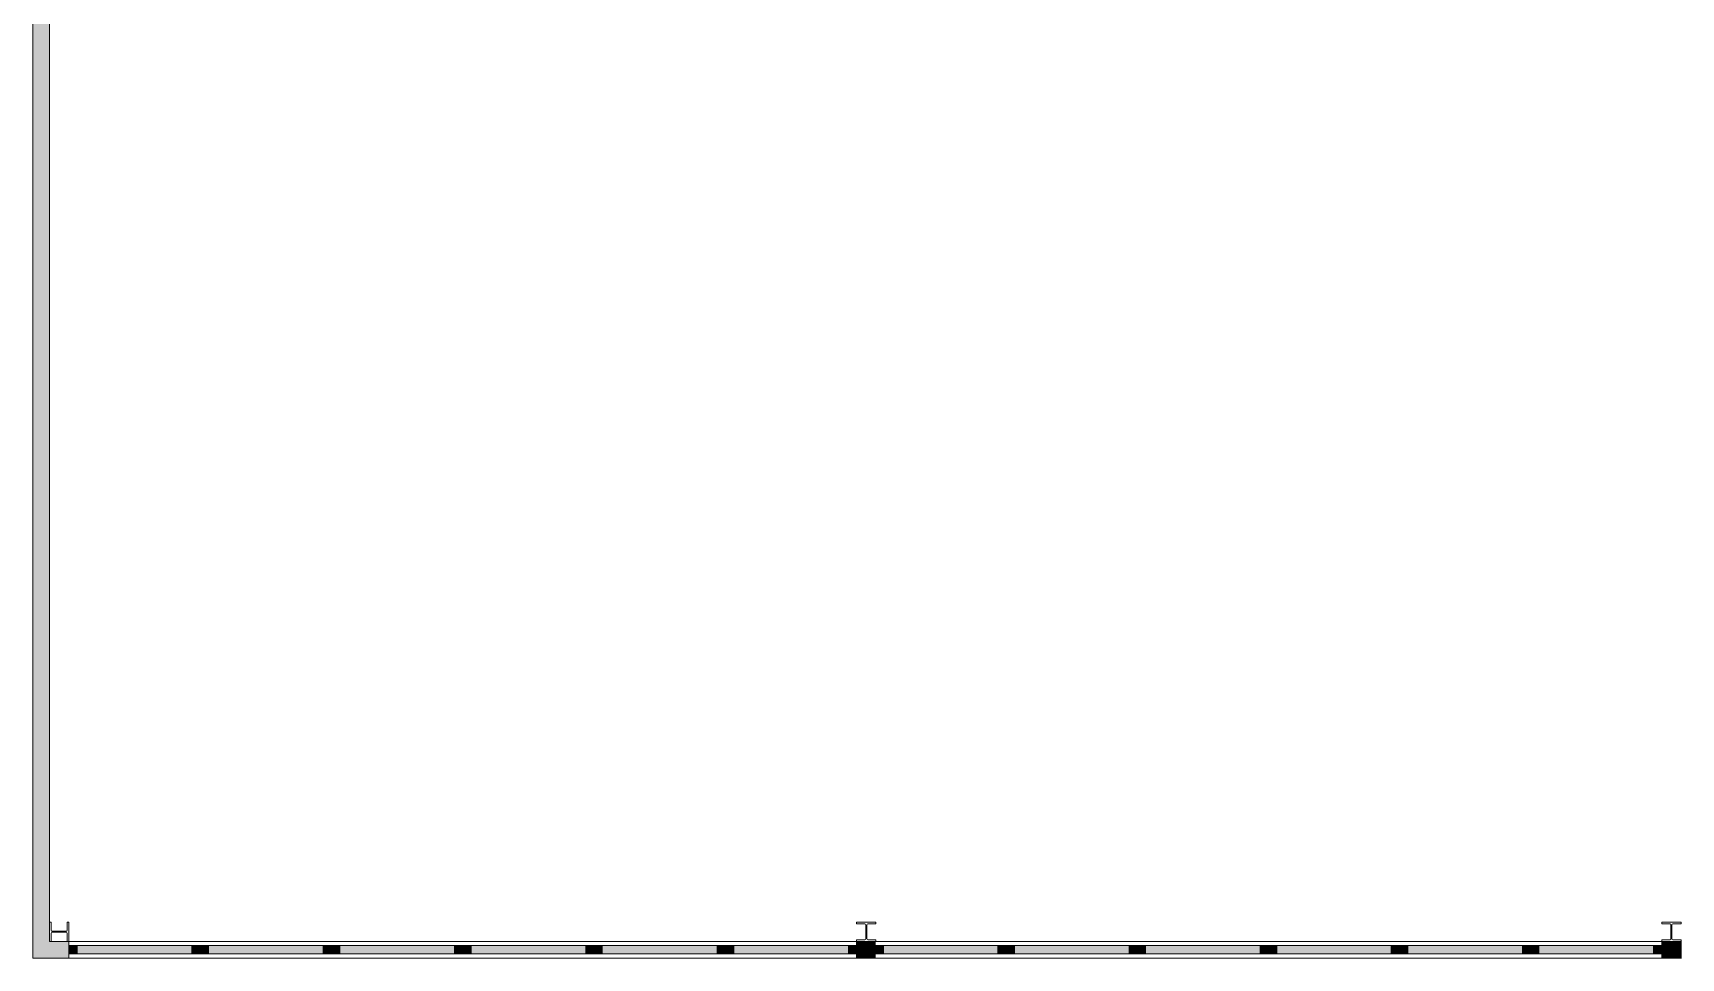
# Model space of a CAD drawing. Header units: inches. Extents: x 47334 to 154394, y 34687 to 85162.
# Drawn here: x 47334 to 59289, y 53904 to 60611 of the extents above; entities that cross this region are included whole.
import ezdxf

# ---------------------------------------------------------------- set-up
doc = ezdxf.new("R2010")
doc.units = ezdxf.units.IN
doc.header["$LTSCALE"] = 300
doc.header["$MEASUREMENT"] = 0
doc.linetypes.add('Wipeout_Contour', pattern=[1.01, 0.01, -1])
doc.layers.add('Grundebene', color=7, linetype='Continuous')

# ---------------------------------------------------------------- blocks, each defined once
blk = doc.blocks.new('Color_Area-1106')
at = {"layer": 'Grundebene', "true_color": 0xffffff, "transparency": 33554687}
blk.add_hatch(color=7, dxfattribs=at).paths.add_polyline_path([(58198, 53934), (58198, 53994), (58258, 53994), (58258, 53934)], flags=0)
at = {"layer": 'Grundebene', "color": 18, "linetype": 'Wipeout_Contour', "lineweight": 13, "true_color": 0x000000}
for p, q in [((58198, 53934), (58198, 53994)), ((58198, 53994), (58258, 53994)), ((58258, 53934), (58198, 53934)), ((58258, 53994), (58258, 53934))]:
    blk.add_line(p, q, dxfattribs=at)
blk = doc.blocks.new('Color_Area-110C')
at = {"layer": 'Grundebene', "true_color": 0xffffff, "transparency": 33554687}
blk.add_hatch(color=7, dxfattribs=at).paths.add_polyline_path([(59149, 53994), (59149, 53934), (59089, 53934), (59089, 53994)], flags=0)
at = {"layer": 'Grundebene', "color": 18, "linetype": 'Wipeout_Contour', "lineweight": 13, "true_color": 0x000000}
for p, q in [((59089, 53934), (59089, 53994)), ((59089, 53994), (59149, 53994)), ((59149, 53934), (59089, 53934)), ((59149, 53994), (59149, 53934))]:
    blk.add_line(p, q, dxfattribs=at)
blk = doc.blocks.new('Color_Area-1112')
at = {"layer": 'Grundebene', "true_color": 0xffffff, "transparency": 33554687}
blk.add_hatch(color=7, dxfattribs=at).paths.add_polyline_path([(59089, 53934), (58258, 53934), (58258, 53994), (59089, 53994)], flags=0)
at = {"layer": 'Grundebene', "color": 18, "linetype": 'Wipeout_Contour', "lineweight": 13, "true_color": 0x000000}
for p, q in [((58258, 53934), (58258, 53994)), ((58258, 53994), (59089, 53994)), ((59089, 53934), (58258, 53934)), ((59089, 53994), (59089, 53934))]:
    blk.add_line(p, q, dxfattribs=at)
blk = doc.blocks.new('Color_Area-1124')
at = {"layer": 'Grundebene', "true_color": 0xffffff, "transparency": 33554687}
blk.add_hatch(color=7, dxfattribs=at).paths.add_polyline_path([(58198, 53934), (58198, 53994), (58138, 53994), (58138, 53934)], flags=0)
at = {"layer": 'Grundebene', "color": 18, "linetype": 'Wipeout_Contour', "lineweight": 13, "true_color": 0x000000}
for p, q in [((58198, 53994), (58138, 53994)), ((58138, 53994), (58138, 53934)), ((58138, 53934), (58198, 53934)), ((58198, 53934), (58198, 53994))]:
    blk.add_line(p, q, dxfattribs=at)
blk = doc.blocks.new('Color_Area-112A')
at = {"layer": 'Grundebene', "true_color": 0xffffff, "transparency": 33554687}
blk.add_hatch(color=7, dxfattribs=at).paths.add_polyline_path([(57247, 53994), (57247, 53934), (57307, 53934), (57307, 53994)], flags=0)
at = {"layer": 'Grundebene', "color": 18, "linetype": 'Wipeout_Contour', "lineweight": 13, "true_color": 0x000000}
for p, q in [((57247, 53994), (57247, 53934)), ((57307, 53994), (57247, 53994)), ((57247, 53934), (57307, 53934)), ((57307, 53934), (57307, 53994))]:
    blk.add_line(p, q, dxfattribs=at)
blk = doc.blocks.new('Color_Area-1130')
at = {"layer": 'Grundebene', "true_color": 0xffffff, "transparency": 33554687}
blk.add_hatch(color=7, dxfattribs=at).paths.add_polyline_path([(57307, 53934), (58138, 53934), (58138, 53994), (57307, 53994)], flags=0)
at = {"layer": 'Grundebene', "color": 18, "linetype": 'Wipeout_Contour', "lineweight": 13, "true_color": 0x000000}
for p, q in [((58138, 53994), (57307, 53994)), ((57307, 53994), (57307, 53934)), ((57307, 53934), (58138, 53934)), ((58138, 53934), (58138, 53994))]:
    blk.add_line(p, q, dxfattribs=at)
blk = doc.blocks.new('Color_Area-1142')
at = {"layer": 'Grundebene', "true_color": 0xffffff, "transparency": 33554687}
blk.add_hatch(color=7, dxfattribs=at).paths.add_polyline_path([(57247, 53934), (57247, 53994), (57187, 53994), (57187, 53934)], flags=0)
at = {"layer": 'Grundebene', "color": 18, "linetype": 'Wipeout_Contour', "lineweight": 13, "true_color": 0x000000}
for p, q in [((57247, 53994), (57187, 53994)), ((57187, 53994), (57187, 53934)), ((57187, 53934), (57247, 53934)), ((57247, 53934), (57247, 53994))]:
    blk.add_line(p, q, dxfattribs=at)
blk = doc.blocks.new('Color_Area-1148')
at = {"layer": 'Grundebene', "true_color": 0xffffff, "transparency": 33554687}
blk.add_hatch(color=7, dxfattribs=at).paths.add_polyline_path([(56296, 53994), (56296, 53934), (56356, 53934), (56356, 53994)], flags=0)
at = {"layer": 'Grundebene', "color": 18, "linetype": 'Wipeout_Contour', "lineweight": 13, "true_color": 0x000000}
for p, q in [((56296, 53994), (56296, 53934)), ((56356, 53994), (56296, 53994)), ((56296, 53934), (56356, 53934)), ((56356, 53934), (56356, 53994))]:
    blk.add_line(p, q, dxfattribs=at)
blk = doc.blocks.new('Color_Area-114E')
at = {"layer": 'Grundebene', "true_color": 0xffffff, "transparency": 33554687}
blk.add_hatch(color=7, dxfattribs=at).paths.add_polyline_path([(56356, 53934), (57187, 53934), (57187, 53994), (56356, 53994)], flags=0)
at = {"layer": 'Grundebene', "color": 18, "linetype": 'Wipeout_Contour', "lineweight": 13, "true_color": 0x000000}
for p, q in [((57187, 53994), (56356, 53994)), ((56356, 53994), (56356, 53934)), ((56356, 53934), (57187, 53934)), ((57187, 53934), (57187, 53994))]:
    blk.add_line(p, q, dxfattribs=at)
blk = doc.blocks.new('Color_Area-1160')
at = {"layer": 'Grundebene', "true_color": 0xffffff, "transparency": 33554687}
blk.add_hatch(color=7, dxfattribs=at).paths.add_polyline_path([(56296, 53934), (56296, 53994), (56236, 53994), (56236, 53934)], flags=0)
at = {"layer": 'Grundebene', "color": 18, "linetype": 'Wipeout_Contour', "lineweight": 13, "true_color": 0x000000}
for p, q in [((56296, 53994), (56236, 53994)), ((56236, 53994), (56236, 53934)), ((56236, 53934), (56296, 53934)), ((56296, 53934), (56296, 53994))]:
    blk.add_line(p, q, dxfattribs=at)
blk = doc.blocks.new('Color_Area-1166')
at = {"layer": 'Grundebene', "true_color": 0xffffff, "transparency": 33554687}
blk.add_hatch(color=7, dxfattribs=at).paths.add_polyline_path([(55345, 53994), (55345, 53934), (55405, 53934), (55405, 53994)], flags=0)
at = {"layer": 'Grundebene', "color": 18, "linetype": 'Wipeout_Contour', "lineweight": 13, "true_color": 0x000000}
for p, q in [((55345, 53994), (55345, 53934)), ((55405, 53994), (55345, 53994)), ((55345, 53934), (55405, 53934)), ((55405, 53934), (55405, 53994))]:
    blk.add_line(p, q, dxfattribs=at)
blk = doc.blocks.new('Color_Area-116C')
at = {"layer": 'Grundebene', "true_color": 0xffffff, "transparency": 33554687}
blk.add_hatch(color=7, dxfattribs=at).paths.add_polyline_path([(55405, 53934), (56236, 53934), (56236, 53994), (55405, 53994)], flags=0)
at = {"layer": 'Grundebene', "color": 18, "linetype": 'Wipeout_Contour', "lineweight": 13, "true_color": 0x000000}
for p, q in [((56236, 53994), (55405, 53994)), ((55405, 53994), (55405, 53934)), ((55405, 53934), (56236, 53934)), ((56236, 53934), (56236, 53994))]:
    blk.add_line(p, q, dxfattribs=at)
blk = doc.blocks.new('Color_Area-117E')
at = {"layer": 'Grundebene', "true_color": 0xffffff, "transparency": 33554687}
blk.add_hatch(color=7, dxfattribs=at).paths.add_polyline_path([(55345, 53934), (55345, 53994), (55285, 53994), (55285, 53934)], flags=0)
at = {"layer": 'Grundebene', "color": 18, "linetype": 'Wipeout_Contour', "lineweight": 13, "true_color": 0x000000}
for p, q in [((55345, 53994), (55285, 53994)), ((55285, 53994), (55285, 53934)), ((55285, 53934), (55345, 53934)), ((55345, 53934), (55345, 53994))]:
    blk.add_line(p, q, dxfattribs=at)
blk = doc.blocks.new('Color_Area-1184')
at = {"layer": 'Grundebene', "true_color": 0xffffff, "transparency": 33554687}
blk.add_hatch(color=7, dxfattribs=at).paths.add_polyline_path([(54394, 53994), (54394, 53934), (54454, 53934), (54454, 53994)], flags=0)
at = {"layer": 'Grundebene', "color": 18, "linetype": 'Wipeout_Contour', "lineweight": 13, "true_color": 0x000000}
for p, q in [((54394, 53994), (54394, 53934)), ((54454, 53994), (54394, 53994)), ((54394, 53934), (54454, 53934)), ((54454, 53934), (54454, 53994))]:
    blk.add_line(p, q, dxfattribs=at)
blk = doc.blocks.new('Color_Area-118A')
at = {"layer": 'Grundebene', "true_color": 0xffffff, "transparency": 33554687}
blk.add_hatch(color=7, dxfattribs=at).paths.add_polyline_path([(54454, 53934), (55285, 53934), (55285, 53994), (54454, 53994)], flags=0)
at = {"layer": 'Grundebene', "color": 18, "linetype": 'Wipeout_Contour', "lineweight": 13, "true_color": 0x000000}
for p, q in [((55285, 53994), (54454, 53994)), ((54454, 53994), (54454, 53934)), ((54454, 53934), (55285, 53934)), ((55285, 53934), (55285, 53994))]:
    blk.add_line(p, q, dxfattribs=at)
blk = doc.blocks.new('Color_Area-119C')
at = {"layer": 'Grundebene', "true_color": 0xffffff, "transparency": 33554687}
blk.add_hatch(color=7, dxfattribs=at).paths.add_polyline_path([(54394, 53934), (54394, 53994), (54334, 53994), (54334, 53934)], flags=0)
at = {"layer": 'Grundebene', "color": 18, "linetype": 'Wipeout_Contour', "lineweight": 13, "true_color": 0x000000}
for p, q in [((54394, 53994), (54334, 53994)), ((54334, 53994), (54334, 53934)), ((54334, 53934), (54394, 53934)), ((54394, 53934), (54394, 53994))]:
    blk.add_line(p, q, dxfattribs=at)
blk = doc.blocks.new('Color_Area-11A2')
at = {"layer": 'Grundebene', "true_color": 0xffffff, "transparency": 33554687}
blk.add_hatch(color=7, dxfattribs=at).paths.add_polyline_path([(53443, 53994), (53443, 53934), (53503, 53934), (53503, 53994)], flags=0)
at = {"layer": 'Grundebene', "color": 18, "linetype": 'Wipeout_Contour', "lineweight": 13, "true_color": 0x000000}
for p, q in [((53443, 53994), (53443, 53934)), ((53503, 53994), (53443, 53994)), ((53443, 53934), (53503, 53934)), ((53503, 53934), (53503, 53994))]:
    blk.add_line(p, q, dxfattribs=at)
blk = doc.blocks.new('Color_Area-11A8')
at = {"layer": 'Grundebene', "true_color": 0xffffff, "transparency": 33554687}
blk.add_hatch(color=7, dxfattribs=at).paths.add_polyline_path([(53503, 53934), (54334, 53934), (54334, 53994), (53503, 53994)], flags=0)
at = {"layer": 'Grundebene', "color": 18, "linetype": 'Wipeout_Contour', "lineweight": 13, "true_color": 0x000000}
for p, q in [((54334, 53994), (53503, 53994)), ((53503, 53994), (53503, 53934)), ((53503, 53934), (54334, 53934)), ((54334, 53934), (54334, 53994))]:
    blk.add_line(p, q, dxfattribs=at)
blk = doc.blocks.new('Color_Area-11BA')
at = {"layer": 'Grundebene', "true_color": 0xffffff, "transparency": 33554687}
blk.add_hatch(color=7, dxfattribs=at).paths.add_polyline_path([(53309, 53934), (53309, 53994), (53249, 53994), (53249, 53934)], flags=0)
at = {"layer": 'Grundebene', "color": 18, "linetype": 'Wipeout_Contour', "lineweight": 13, "true_color": 0x000000}
for p, q in [((53309, 53994), (53249, 53994)), ((53249, 53994), (53249, 53934)), ((53249, 53934), (53309, 53934)), ((53309, 53934), (53309, 53994))]:
    blk.add_line(p, q, dxfattribs=at)
blk = doc.blocks.new('Color_Area-11C0')
at = {"layer": 'Grundebene', "true_color": 0xffffff, "transparency": 33554687}
blk.add_hatch(color=7, dxfattribs=at).paths.add_polyline_path([(52357, 53994), (52357, 53934), (52417, 53934), (52417, 53994)], flags=0)
at = {"layer": 'Grundebene', "color": 18, "linetype": 'Wipeout_Contour', "lineweight": 13, "true_color": 0x000000}
for p, q in [((52357, 53994), (52357, 53934)), ((52417, 53994), (52357, 53994)), ((52357, 53934), (52417, 53934)), ((52417, 53934), (52417, 53994))]:
    blk.add_line(p, q, dxfattribs=at)
blk = doc.blocks.new('Color_Area-11C6')
at = {"layer": 'Grundebene', "true_color": 0xffffff, "transparency": 33554687}
blk.add_hatch(color=7, dxfattribs=at).paths.add_polyline_path([(52417, 53934), (53249, 53934), (53249, 53994), (52417, 53994)], flags=0)
at = {"layer": 'Grundebene', "color": 18, "linetype": 'Wipeout_Contour', "lineweight": 13, "true_color": 0x000000}
for p, q in [((53249, 53994), (52417, 53994)), ((52417, 53994), (52417, 53934)), ((52417, 53934), (53249, 53934)), ((53249, 53934), (53249, 53994))]:
    blk.add_line(p, q, dxfattribs=at)
blk = doc.blocks.new('Color_Area-11D8')
at = {"layer": 'Grundebene', "true_color": 0xffffff, "transparency": 33554687}
blk.add_hatch(color=7, dxfattribs=at).paths.add_polyline_path([(52357, 53934), (52357, 53994), (52297, 53994), (52297, 53934)], flags=0)
at = {"layer": 'Grundebene', "color": 18, "linetype": 'Wipeout_Contour', "lineweight": 13, "true_color": 0x000000}
for p, q in [((52357, 53994), (52297, 53994)), ((52297, 53994), (52297, 53934)), ((52297, 53934), (52357, 53934)), ((52357, 53934), (52357, 53994))]:
    blk.add_line(p, q, dxfattribs=at)
blk = doc.blocks.new('Color_Area-11DE')
at = {"layer": 'Grundebene', "true_color": 0xffffff, "transparency": 33554687}
blk.add_hatch(color=7, dxfattribs=at).paths.add_polyline_path([(51404, 53994), (51404, 53934), (51464, 53934), (51464, 53994)], flags=0)
at = {"layer": 'Grundebene', "color": 18, "linetype": 'Wipeout_Contour', "lineweight": 13, "true_color": 0x000000}
for p, q in [((51404, 53994), (51404, 53934)), ((51464, 53994), (51404, 53994)), ((51404, 53934), (51464, 53934)), ((51464, 53934), (51464, 53994))]:
    blk.add_line(p, q, dxfattribs=at)
blk = doc.blocks.new('Color_Area-11E4')
at = {"layer": 'Grundebene', "true_color": 0xffffff, "transparency": 33554687}
blk.add_hatch(color=7, dxfattribs=at).paths.add_polyline_path([(51464, 53934), (52297, 53934), (52297, 53994), (51464, 53994)], flags=0)
at = {"layer": 'Grundebene', "color": 18, "linetype": 'Wipeout_Contour', "lineweight": 13, "true_color": 0x000000}
for p, q in [((52297, 53994), (51464, 53994)), ((51464, 53994), (51464, 53934)), ((51464, 53934), (52297, 53934)), ((52297, 53934), (52297, 53994))]:
    blk.add_line(p, q, dxfattribs=at)
blk = doc.blocks.new('Color_Area-11F6')
at = {"layer": 'Grundebene', "true_color": 0xffffff, "transparency": 33554687}
blk.add_hatch(color=7, dxfattribs=at).paths.add_polyline_path([(51404, 53934), (51404, 53994), (51344, 53994), (51344, 53934)], flags=0)
at = {"layer": 'Grundebene', "color": 18, "linetype": 'Wipeout_Contour', "lineweight": 13, "true_color": 0x000000}
for p, q in [((51404, 53994), (51344, 53994)), ((51344, 53994), (51344, 53934)), ((51344, 53934), (51404, 53934)), ((51404, 53934), (51404, 53994))]:
    blk.add_line(p, q, dxfattribs=at)
blk = doc.blocks.new('Color_Area-11FC')
at = {"layer": 'Grundebene', "true_color": 0xffffff, "transparency": 33554687}
blk.add_hatch(color=7, dxfattribs=at).paths.add_polyline_path([(50452, 53994), (50452, 53934), (50512, 53934), (50512, 53994)], flags=0)
at = {"layer": 'Grundebene', "color": 18, "linetype": 'Wipeout_Contour', "lineweight": 13, "true_color": 0x000000}
for p, q in [((50452, 53994), (50452, 53934)), ((50512, 53994), (50452, 53994)), ((50452, 53934), (50512, 53934)), ((50512, 53934), (50512, 53994))]:
    blk.add_line(p, q, dxfattribs=at)
blk = doc.blocks.new('Color_Area-1202')
at = {"layer": 'Grundebene', "true_color": 0xffffff, "transparency": 33554687}
blk.add_hatch(color=7, dxfattribs=at).paths.add_polyline_path([(50512, 53934), (51344, 53934), (51344, 53994), (50512, 53994)], flags=0)
at = {"layer": 'Grundebene', "color": 18, "linetype": 'Wipeout_Contour', "lineweight": 13, "true_color": 0x000000}
for p, q in [((51344, 53994), (50512, 53994)), ((50512, 53994), (50512, 53934)), ((50512, 53934), (51344, 53934)), ((51344, 53934), (51344, 53994))]:
    blk.add_line(p, q, dxfattribs=at)
blk = doc.blocks.new('Color_Area-1214')
at = {"layer": 'Grundebene', "true_color": 0xffffff, "transparency": 33554687}
blk.add_hatch(color=7, dxfattribs=at).paths.add_polyline_path([(50452, 53934), (50452, 53994), (50392, 53994), (50392, 53934)], flags=0)
at = {"layer": 'Grundebene', "color": 18, "linetype": 'Wipeout_Contour', "lineweight": 13, "true_color": 0x000000}
for p, q in [((50452, 53994), (50392, 53994)), ((50392, 53994), (50392, 53934)), ((50392, 53934), (50452, 53934)), ((50452, 53934), (50452, 53994))]:
    blk.add_line(p, q, dxfattribs=at)
blk = doc.blocks.new('Color_Area-121A')
at = {"layer": 'Grundebene', "true_color": 0xffffff, "transparency": 33554687}
blk.add_hatch(color=7, dxfattribs=at).paths.add_polyline_path([(49499, 53994), (49499, 53934), (49559, 53934), (49559, 53994)], flags=0)
at = {"layer": 'Grundebene', "color": 18, "linetype": 'Wipeout_Contour', "lineweight": 13, "true_color": 0x000000}
for p, q in [((49499, 53994), (49499, 53934)), ((49559, 53994), (49499, 53994)), ((49499, 53934), (49559, 53934)), ((49559, 53934), (49559, 53994))]:
    blk.add_line(p, q, dxfattribs=at)
blk = doc.blocks.new('Color_Area-1220')
at = {"layer": 'Grundebene', "true_color": 0xffffff, "transparency": 33554687}
blk.add_hatch(color=7, dxfattribs=at).paths.add_polyline_path([(49559, 53934), (50392, 53934), (50392, 53994), (49559, 53994)], flags=0)
at = {"layer": 'Grundebene', "color": 18, "linetype": 'Wipeout_Contour', "lineweight": 13, "true_color": 0x000000}
for p, q in [((50392, 53994), (49559, 53994)), ((49559, 53994), (49559, 53934)), ((49559, 53934), (50392, 53934)), ((50392, 53934), (50392, 53994))]:
    blk.add_line(p, q, dxfattribs=at)
blk = doc.blocks.new('Color_Area-1232')
at = {"layer": 'Grundebene', "true_color": 0xffffff, "transparency": 33554687}
blk.add_hatch(color=7, dxfattribs=at).paths.add_polyline_path([(49499, 53934), (49499, 53994), (49439, 53994), (49439, 53934)], flags=0)
at = {"layer": 'Grundebene', "color": 18, "linetype": 'Wipeout_Contour', "lineweight": 13, "true_color": 0x000000}
for p, q in [((49499, 53994), (49439, 53994)), ((49439, 53994), (49439, 53934)), ((49439, 53934), (49499, 53934)), ((49499, 53934), (49499, 53994))]:
    blk.add_line(p, q, dxfattribs=at)
blk = doc.blocks.new('Color_Area-1238')
at = {"layer": 'Grundebene', "true_color": 0xffffff, "transparency": 33554687}
blk.add_hatch(color=7, dxfattribs=at).paths.add_polyline_path([(48547, 53994), (48547, 53934), (48607, 53934), (48607, 53994)], flags=0)
at = {"layer": 'Grundebene', "color": 18, "linetype": 'Wipeout_Contour', "lineweight": 13, "true_color": 0x000000}
for p, q in [((48547, 53994), (48547, 53934)), ((48607, 53994), (48547, 53994)), ((48547, 53934), (48607, 53934)), ((48607, 53934), (48607, 53994))]:
    blk.add_line(p, q, dxfattribs=at)
blk = doc.blocks.new('Color_Area-123E')
at = {"layer": 'Grundebene', "true_color": 0xffffff, "transparency": 33554687}
blk.add_hatch(color=7, dxfattribs=at).paths.add_polyline_path([(48607, 53934), (49439, 53934), (49439, 53994), (48607, 53994)], flags=0)
at = {"layer": 'Grundebene', "color": 18, "linetype": 'Wipeout_Contour', "lineweight": 13, "true_color": 0x000000}
for p, q in [((49439, 53994), (48607, 53994)), ((48607, 53994), (48607, 53934)), ((48607, 53934), (49439, 53934)), ((49439, 53934), (49439, 53994))]:
    blk.add_line(p, q, dxfattribs=at)
blk = doc.blocks.new('Color_Area-1250')
at = {"layer": 'Grundebene', "true_color": 0xffffff, "transparency": 33554687}
blk.add_hatch(color=7, dxfattribs=at).paths.add_polyline_path([(48547, 53934), (48547, 53994), (48487, 53994), (48487, 53934)], flags=0)
at = {"layer": 'Grundebene', "color": 18, "linetype": 'Wipeout_Contour', "lineweight": 13, "true_color": 0x000000}
for p, q in [((48547, 53994), (48487, 53994)), ((48487, 53994), (48487, 53934)), ((48487, 53934), (48547, 53934)), ((48547, 53934), (48547, 53994))]:
    blk.add_line(p, q, dxfattribs=at)
blk = doc.blocks.new('Color_Area-1256')
at = {"layer": 'Grundebene', "true_color": 0xffffff, "transparency": 33554687}
blk.add_hatch(color=7, dxfattribs=at).paths.add_polyline_path([(47594, 53994), (47594, 53934), (47654, 53934), (47654, 53994)], flags=0)
at = {"layer": 'Grundebene', "color": 18, "linetype": 'Wipeout_Contour', "lineweight": 13, "true_color": 0x000000}
for p, q in [((47594, 53994), (47594, 53934)), ((47654, 53994), (47594, 53994)), ((47594, 53934), (47654, 53934)), ((47654, 53934), (47654, 53994))]:
    blk.add_line(p, q, dxfattribs=at)
blk = doc.blocks.new('Color_Area-125C')
at = {"layer": 'Grundebene', "true_color": 0xffffff, "transparency": 33554687}
blk.add_hatch(color=7, dxfattribs=at).paths.add_polyline_path([(47654, 53934), (48487, 53934), (48487, 53994), (47654, 53994)], flags=0)
at = {"layer": 'Grundebene', "color": 18, "linetype": 'Wipeout_Contour', "lineweight": 13, "true_color": 0x000000}
for p, q in [((48487, 53994), (47654, 53994)), ((47654, 53994), (47654, 53934)), ((47654, 53934), (48487, 53934)), ((48487, 53934), (48487, 53994))]:
    blk.add_line(p, q, dxfattribs=at)

msp = doc.modelspace()

# ---------------------------------------------------------------- hatches: boundary and pattern name
at = {"layer": 'Grundebene', "true_color": 0x000000, "transparency": 33554687}
for points in [[(47334, 53904), (47334, 73034), (47454, 72914), (47454, 54024)], [(47334, 53904), (47454, 54024), (47594, 54024), (47594, 53904)], [(53309, 54024), (53443, 54024), (53443, 53904), (53309, 53904)], [(59293, 54024), (59149, 54024), (59149, 53904), (59293, 53904)]]:
    msp.add_hatch(color=18, dxfattribs=at).paths.add_polyline_path(points, flags=0)

# ---------------------------------------------------------------- linework, layer by layer
at = {"layer": 'Grundebene', "color": 18, "linetype": 'Continuous', "lineweight": 13, "true_color": 0x000000}
for p, q in [((47334, 73034), (47334, 53904)), ((47454, 54024), (47454, 70304)), ((47466, 54164), (47454, 54164)), ((47454, 54164), (47454, 54024)), ((47466, 54105), (47466, 54164)), ((47594, 54164), (47582, 54164)), ((47582, 54164), (47582, 54105)), ((47594, 54024), (47594, 54164)), ((53449, 54164), (53309, 54164)), ((53309, 54164), (53309, 54152)), ((53449, 54152), (53449, 54164)), ((59289, 54164), (59149, 54164)), ((59149, 54164), (59149, 54152)), ((59289, 54152), (59289, 54164)), ((47466, 54024), (47466, 54084)), ((47575, 54098), (47473, 54098)), ((47473, 54091), (47575, 54091)), ((47582, 54084), (47582, 54024)), ((53309, 54152), (53369, 54152)), ((53376, 54145), (53376, 54043)), ((53383, 54043), (53383, 54145)), ((53390, 54152), (53449, 54152)), ((59149, 54152), (59209, 54152)), ((59216, 54145), (59216, 54043)), ((59223, 54043), (59223, 54145)), ((59230, 54152), (59289, 54152)), ((47594, 54024), (47454, 54024)), ((47454, 54024), (47466, 54024)), ((47582, 54024), (47594, 54024)), ((47594, 53994), (47594, 54024)), ((48547, 54024), (47594, 54024)), ((47594, 53934), (47594, 53994)), ((47654, 53994), (47594, 53994)), ((47594, 53934), (47594, 53994)), ((47594, 53904), (47594, 53934)), ((47594, 53934), (47654, 53934)), ((47654, 53934), (47654, 53994)), ((48487, 53994), (47654, 53994)), ((47654, 53934), (48487, 53934)), ((48547, 53994), (48487, 53994)), ((48487, 53994), (48487, 53934)), ((48487, 53934), (48547, 53934)), ((49499, 54024), (48547, 54024)), ((48607, 53994), (48547, 53994)), ((48547, 53934), (48547, 53994)), ((48547, 53934), (48547, 53994)), ((48547, 53934), (48607, 53934)), ((48607, 53934), (48607, 53994)), ((49439, 53994), (48607, 53994)), ((48607, 53934), (49439, 53934)), ((49499, 53994), (49439, 53994)), ((49439, 53994), (49439, 53934)), ((49439, 53934), (49499, 53934)), ((50452, 54024), (49499, 54024)), ((49559, 53994), (49499, 53994)), ((49499, 53934), (49499, 53994)), ((49499, 53934), (49499, 53994)), ((49499, 53934), (49559, 53934)), ((49559, 53934), (49559, 53994)), ((50392, 53994), (49559, 53994)), ((49559, 53934), (50392, 53934)), ((50452, 53994), (50392, 53994)), ((50392, 53994), (50392, 53934)), ((50392, 53934), (50452, 53934)), ((51404, 54024), (50452, 54024)), ((50512, 53994), (50452, 53994)), ((50452, 53934), (50452, 53994)), ((50452, 53934), (50452, 53994)), ((50452, 53934), (50512, 53934)), ((50512, 53934), (50512, 53994)), ((51344, 53994), (50512, 53994)), ((50512, 53934), (51344, 53934)), ((51404, 53994), (51344, 53994)), ((51344, 53994), (51344, 53934)), ((51344, 53934), (51404, 53934)), ((52357, 54024), (51404, 54024)), ((51464, 53994), (51404, 53994)), ((51404, 53934), (51404, 53994)), ((51404, 53934), (51404, 53994)), ((51404, 53934), (51464, 53934)), ((51464, 53934), (51464, 53994)), ((52297, 53994), (51464, 53994)), ((51464, 53934), (52297, 53934)), ((52357, 53994), (52297, 53994)), ((52297, 53994), (52297, 53934)), ((52297, 53934), (52357, 53934)), ((53309, 54024), (52357, 54024)), ((52417, 53994), (52357, 53994)), ((52357, 53934), (52357, 53994)), ((52357, 53934), (52357, 53994)), ((52357, 53934), (52417, 53934)), ((52417, 53934), (52417, 53994)), ((53249, 53994), (52417, 53994)), ((52417, 53934), (53249, 53934)), ((53309, 53994), (53249, 53994)), ((53249, 53994), (53249, 53934)), ((53249, 53934), (53309, 53934)), ((53369, 54036), (53309, 54036)), ((53309, 54036), (53309, 54024)), ((53309, 53994), (53309, 54024)), ((53443, 54024), (53309, 54024)), ((53309, 54024), (53449, 54024)), ((53309, 53934), (53309, 53994)), ((53309, 53934), (53309, 53994)), ((53309, 53904), (53309, 53934)), ((53449, 54036), (53390, 54036)), ((53443, 53994), (53443, 54024)), ((54394, 54024), (53443, 54024)), ((53443, 53934), (53443, 53994)), ((53503, 53994), (53443, 53994)), ((53443, 53934), (53443, 53994)), ((53443, 53904), (53443, 53934)), ((53443, 53934), (53503, 53934)), ((53449, 54024), (53449, 54036)), ((53503, 53934), (53503, 53994)), ((54334, 53994), (53503, 53994)), ((53503, 53934), (54334, 53934)), ((54394, 53994), (54334, 53994)), ((54334, 53994), (54334, 53934)), ((54334, 53934), (54394, 53934)), ((55345, 54024), (54394, 54024)), ((54454, 53994), (54394, 53994)), ((54394, 53934), (54394, 53994)), ((54394, 53934), (54394, 53994)), ((54394, 53934), (54454, 53934)), ((54454, 53934), (54454, 53994)), ((55285, 53994), (54454, 53994)), ((54454, 53934), (55285, 53934)), ((55345, 53994), (55285, 53994)), ((55285, 53994), (55285, 53934)), ((55285, 53934), (55345, 53934)), ((56296, 54024), (55345, 54024)), ((55405, 53994), (55345, 53994)), ((55345, 53934), (55345, 53994)), ((55345, 53934), (55345, 53994)), ((55345, 53934), (55405, 53934)), ((55405, 53934), (55405, 53994)), ((56236, 53994), (55405, 53994)), ((55405, 53934), (56236, 53934)), ((56296, 53994), (56236, 53994)), ((56236, 53994), (56236, 53934)), ((56236, 53934), (56296, 53934)), ((57247, 54024), (56296, 54024)), ((56356, 53994), (56296, 53994)), ((56296, 53934), (56296, 53994)), ((56296, 53934), (56296, 53994)), ((56296, 53934), (56356, 53934)), ((56356, 53934), (56356, 53994)), ((57187, 53994), (56356, 53994)), ((56356, 53934), (57187, 53934)), ((57247, 53994), (57187, 53994)), ((57187, 53994), (57187, 53934)), ((57187, 53934), (57247, 53934)), ((58198, 54024), (57247, 54024)), ((57307, 53994), (57247, 53994)), ((57247, 53934), (57247, 53994)), ((57247, 53934), (57247, 53994)), ((57247, 53934), (57307, 53934)), ((57307, 53934), (57307, 53994)), ((58138, 53994), (57307, 53994)), ((57307, 53934), (58138, 53934)), ((58198, 53994), (58138, 53994)), ((58138, 53994), (58138, 53934)), ((58138, 53934), (58198, 53934)), ((58198, 54024), (59149, 54024)), ((58198, 53994), (58258, 53994)), ((58198, 53934), (58198, 53994)), ((58198, 53934), (58198, 53994)), ((58258, 53934), (58198, 53934)), ((58258, 53994), (58258, 53934)), ((58258, 53994), (59089, 53994)), ((59089, 53934), (58258, 53934)), ((59089, 53934), (59089, 53994)), ((59089, 53994), (59149, 53994)), ((59149, 53934), (59089, 53934)), ((59209, 54036), (59149, 54036)), ((59149, 54036), (59149, 54024)), ((59149, 53994), (59149, 54024)), ((59293, 54024), (59149, 54024)), ((59149, 54024), (59289, 54024)), ((59149, 53934), (59149, 53994)), ((59149, 53934), (59149, 53994)), ((59149, 53904), (59149, 53934)), ((59289, 54036), (59230, 54036)), ((59289, 54024), (59289, 54036)), ((47334, 53904), (47594, 53904)), ((48547, 53904), (47594, 53904)), ((49499, 53904), (48547, 53904)), ((50452, 53904), (49499, 53904)), ((51404, 53904), (50452, 53904)), ((52357, 53904), (51404, 53904)), ((53309, 53904), (52357, 53904)), ((53309, 53904), (53443, 53904)), ((54394, 53904), (53443, 53904)), ((55345, 53904), (54394, 53904)), ((56296, 53904), (55345, 53904)), ((57247, 53904), (56296, 53904)), ((58198, 53904), (57247, 53904)), ((58198, 53904), (59149, 53904)), ((59149, 53904), (59293, 53904))]:
    msp.add_line(p, q, dxfattribs=at)
at = {"layer": 'Grundebene', "color": 18, "linetype": 'Wipeout_Contour', "lineweight": 13, "true_color": 0x000000}
for points in [[(47594, 53934), (47654, 53934), (47654, 53994), (47594, 53994), (47594, 53934)], [(48487, 53934), (48487, 53994), (47654, 53994), (47654, 53934), (48487, 53934)], [(48547, 53994), (48487, 53994), (48487, 53934), (48547, 53934), (48547, 53994)], [(48547, 53934), (48607, 53934), (48607, 53994), (48547, 53994), (48547, 53934)], [(49439, 53934), (49439, 53994), (48607, 53994), (48607, 53934), (49439, 53934)], [(49499, 53994), (49439, 53994), (49439, 53934), (49499, 53934), (49499, 53994)], [(49499, 53934), (49559, 53934), (49559, 53994), (49499, 53994), (49499, 53934)], [(50392, 53934), (50392, 53994), (49559, 53994), (49559, 53934), (50392, 53934)], [(50452, 53994), (50392, 53994), (50392, 53934), (50452, 53934), (50452, 53994)], [(50452, 53934), (50512, 53934), (50512, 53994), (50452, 53994), (50452, 53934)], [(51344, 53934), (51344, 53994), (50512, 53994), (50512, 53934), (51344, 53934)], [(51404, 53994), (51344, 53994), (51344, 53934), (51404, 53934), (51404, 53994)], [(51404, 53934), (51464, 53934), (51464, 53994), (51404, 53994), (51404, 53934)], [(52297, 53934), (52297, 53994), (51464, 53994), (51464, 53934), (52297, 53934)], [(52357, 53994), (52297, 53994), (52297, 53934), (52357, 53934), (52357, 53994)], [(52357, 53934), (52417, 53934), (52417, 53994), (52357, 53994), (52357, 53934)], [(53249, 53934), (53249, 53994), (52417, 53994), (52417, 53934), (53249, 53934)], [(53309, 53994), (53249, 53994), (53249, 53934), (53309, 53934), (53309, 53994)], [(53443, 53934), (53503, 53934), (53503, 53994), (53443, 53994), (53443, 53934)], [(54334, 53934), (54334, 53994), (53503, 53994), (53503, 53934), (54334, 53934)], [(54394, 53994), (54334, 53994), (54334, 53934), (54394, 53934), (54394, 53994)], [(54394, 53934), (54454, 53934), (54454, 53994), (54394, 53994), (54394, 53934)], [(55285, 53934), (55285, 53994), (54454, 53994), (54454, 53934), (55285, 53934)], [(55345, 53994), (55285, 53994), (55285, 53934), (55345, 53934), (55345, 53994)], [(55345, 53934), (55405, 53934), (55405, 53994), (55345, 53994), (55345, 53934)], [(56236, 53934), (56236, 53994), (55405, 53994), (55405, 53934), (56236, 53934)], [(56296, 53994), (56236, 53994), (56236, 53934), (56296, 53934), (56296, 53994)], [(56296, 53934), (56356, 53934), (56356, 53994), (56296, 53994), (56296, 53934)], [(57187, 53934), (57187, 53994), (56356, 53994), (56356, 53934), (57187, 53934)], [(57247, 53994), (57187, 53994), (57187, 53934), (57247, 53934), (57247, 53994)], [(57247, 53934), (57307, 53934), (57307, 53994), (57247, 53994), (57247, 53934)], [(58138, 53934), (58138, 53994), (57307, 53994), (57307, 53934), (58138, 53934)], [(58198, 53994), (58138, 53994), (58138, 53934), (58198, 53934), (58198, 53994)], [(58198, 53994), (58258, 53994), (58258, 53934), (58198, 53934), (58198, 53994)], [(58258, 53934), (58258, 53994), (59089, 53994), (59089, 53934), (58258, 53934)], [(59149, 53934), (59089, 53934), (59089, 53994), (59149, 53994), (59149, 53934)]]:
    msp.add_lwpolyline(points, dxfattribs=at)
at = {"layer": 'Grundebene', "color": 18, "linetype": 'Continuous', "lineweight": 13, "true_color": 0x000000}
for centre, start, end in [((47473, 54105), 180, 270), ((47473, 54084), 90, 180), ((47575, 54105), 270, 0), ((47575, 54084), 0, 90), ((53369, 54145), 0, 90), ((53369, 54043), 270, 0), ((53390, 54145), 90, 180), ((53390, 54043), 180, 270), ((59209, 54145), 0, 90), ((59209, 54043), 270, 0), ((59230, 54145), 90, 180), ((59230, 54043), 180, 270)]:
    msp.add_arc(centre, 7, start, end, dxfattribs=at)

# ---------------------------------------------------------------- block references
at = {"layer": 'Grundebene'}
for name in ['Color_Area-1256', 'Color_Area-125C', 'Color_Area-1250', 'Color_Area-1238', 'Color_Area-123E', 'Color_Area-1232', 'Color_Area-121A', 'Color_Area-1220', 'Color_Area-1214', 'Color_Area-11FC', 'Color_Area-1202', 'Color_Area-11F6', 'Color_Area-11DE', 'Color_Area-11E4', 'Color_Area-11D8', 'Color_Area-11C0', 'Color_Area-11C6', 'Color_Area-11BA', 'Color_Area-11A2', 'Color_Area-11A8', 'Color_Area-119C', 'Color_Area-1184', 'Color_Area-118A', 'Color_Area-117E', 'Color_Area-1166', 'Color_Area-116C', 'Color_Area-1160', 'Color_Area-1148', 'Color_Area-114E', 'Color_Area-1142', 'Color_Area-112A', 'Color_Area-1130', 'Color_Area-1124', 'Color_Area-1106', 'Color_Area-1112', 'Color_Area-110C']:
    msp.add_blockref(name, (0, 0), dxfattribs=at)

doc.saveas('drawing.dxf')
